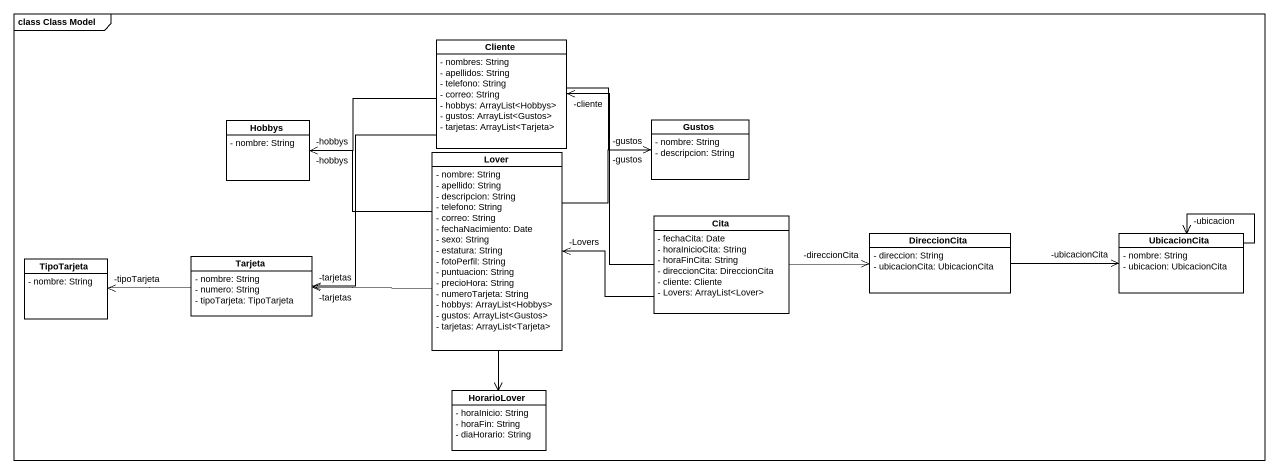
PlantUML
@startuml
mainframe class Class Model
hide circle
hide empty members
skinparam classAttributeIconSize 0
class Cliente {
  - nombres: String
  - apellidos: String
  - telefono: String
  - correo: String
  - hobbys: ArrayList<Hobbys>
  - gustos: ArrayList<Gustos>
  - tarjetas: ArrayList<Tarjeta>
}
class Hobbys {
  - nombre: String
}
class Gustos {
  - nombre: String
  - descripcion: String
}
class Lover {
  - nombre: String
  - apellido: String
  - descripcion: String
  - telefono: String
  - correo: String
  - fechaNacimiento: Date
  - sexo: String
  - estatura: String
  - fotoPerfil: String
  - puntuacion: String
  - precioHora: String
  - numeroTarjeta: String
  - hobbys: ArrayList<Hobbys>
  - gustos: ArrayList<Gustos>
  - tarjetas: ArrayList<Tarjeta>
}
class Cita {
  - fechaCita: Date
  - horaInicioCita: String
  - horaFinCita: String
  - direccionCita: DireccionCita
  - cliente: Cliente
  - Lovers: ArrayList<Lover>
}
class DireccionCita {
  - direccion: String
  - ubicacionCita: UbicacionCita
}
class UbicacionCita {
  - nombre: String
  - ubicacion: UbicacionCita
}
class TipoTarjeta {
  - nombre: String
}
class Tarjeta {
  - nombre: String
  - numero: String
  - tipoTarjeta: TipoTarjeta
}
class HorarioLover {
  - horaInicio: String
  - horaFin: String
  - diaHorario: String
}
Cliente -left-> "-hobbys" Hobbys
Cliente -right-> "-gustos" Gustos
Cliente --> "-tarjetas" Tarjeta
Lover -left-> "-hobbys" Hobbys
Lover -right-> "-gustos" Gustos
Lover -left-> "-tarjetas" Tarjeta
Lover --> HorarioLover
Cita -up-> "-cliente" Cliente
Cita -left-> "-Lovers" Lover
Cita -right-> "-direccionCita" DireccionCita
DireccionCita -right-> "-ubicacionCita" UbicacionCita
UbicacionCita --> "-ubicacion" UbicacionCita
Tarjeta -left-> "-tipoTarjeta" TipoTarjeta
@enduml
